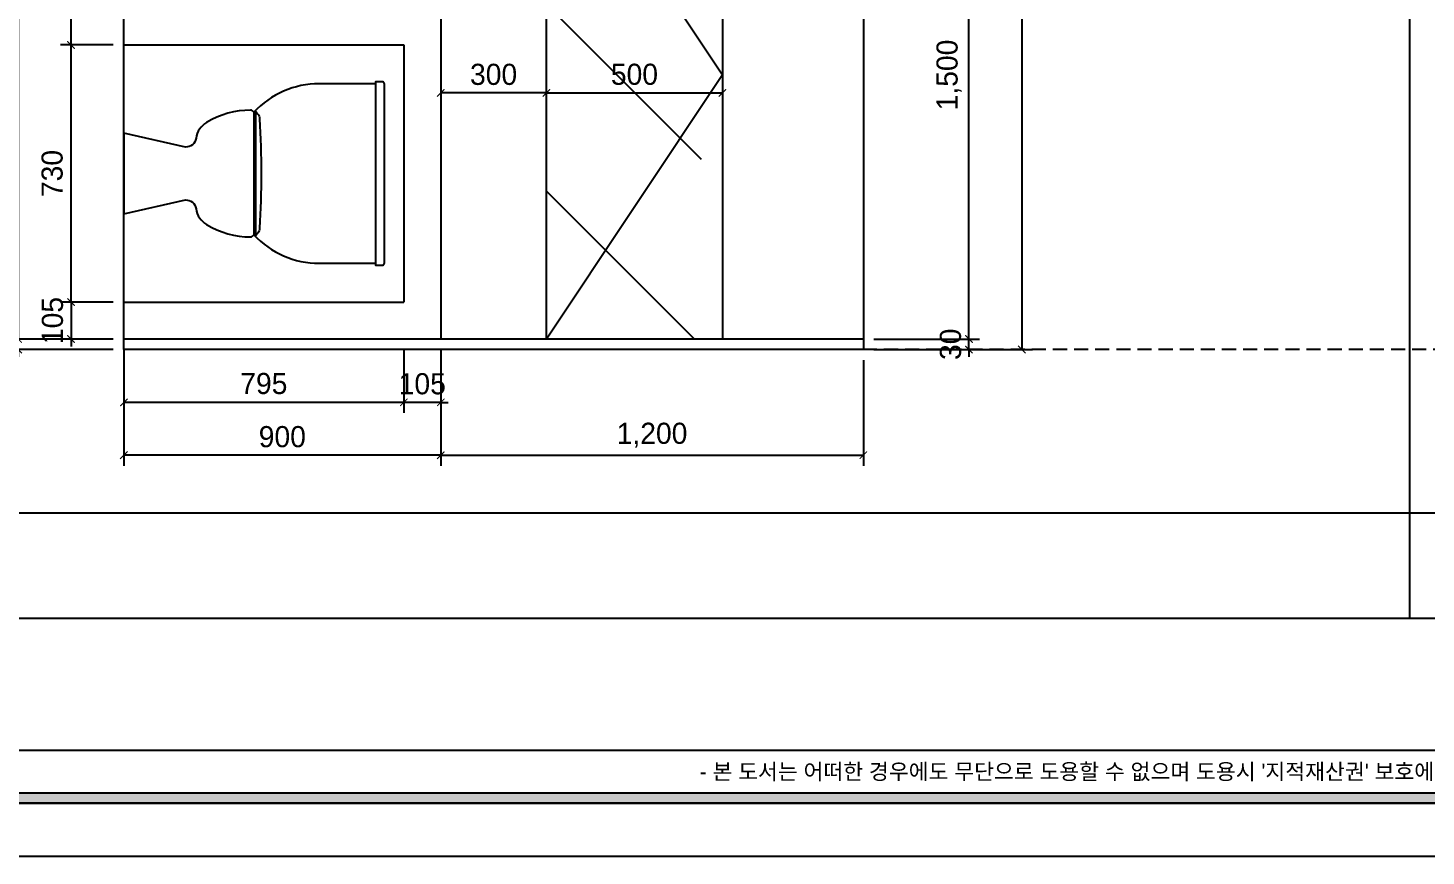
# Model space of a CAD drawing. Header units: millimetres. Extents: x -551172 to 232469, y -3435 to 261611.
# Drawn here: x 200541 to 204511, y 97854 to 100206 of the extents above; entities that cross this region are included whole.
import ezdxf
from ezdxf.enums import TextEntityAlignment as Align

# ---------------------------------------------------------------- set-up
doc = ezdxf.new("R2010")
doc.units = ezdxf.units.MM
doc.header["$LTSCALE"] = 10
doc.header["$PDMODE"] = 3
doc.linetypes.add('DH-HID2', pattern=[1.2, 0.8, -0.4])
doc.layers.get('DEFPOINTS').update_dxf_attribs({"color": 248})
for name, color, linetype in [('0-SHEET', 7, 'Continuous'), ('02-WAL', 2, 'Continuous'), ('03-WAL NEW', 3, 'Continuous'), ('06-FUR', 6, 'Continuous'), ('07-DIM', 5, 'Continuous'), ('08-HAT', 8, 'Continuous'), ('9.보조선', 5, 'Continuous'), ('CO-BATH', 6, 'Continuous'), ('F-SYM', 7, 'Continuous'), ('FORM(YOURNAME)-11', 1, 'Continuous')]:
    doc.layers.add(name, color=color, linetype=linetype)
doc.styles.add('YOURNAME', font='HY울릉도M.TTF')
doc.styles.add('마감재', font='stylu.ttf')
doc.dimstyles.new('사본 벽치수 Copy of DIM-30', dxfattribs={"dimscale": 30, "dimtxt": 2, "dimasz": 0.7, "dimexe": 1, "dimexo": 1, "dimgap": 0.7, "dimtad": 1, "dimdec": 0, "dimzin": 1, "dimdsep": 46, "dimlunit": 6, "dimtxsty": '마감재', "dimblk": 'ARCHTICK', "dimcen": -0.09, "dimclrd": 256, "dimclre": 256, "dimclrt": 3, "dimadec": 0, "dimazin": 0, "dimtfac": 1, "dimtdec": 0, "dimtix": 1, "dimtmove": 2, "dimatfit": 0, "dimldrblk": 'ARCHTICK', "dimfxl": 1, "dimtolj": 1, "dimtzin": 0, "dimarcsym": 0})

# ---------------------------------------------------------------- blocks, each defined once
blk = doc.blocks.new('FORM-PLAN')
at = {"layer": 'FORM(YOURNAME)-11'}
h = blk.add_hatch(color=256, dxfattribs=at)
h.dxf.hatch_style = 1
h.paths.add_polyline_path([(-71444, 55115), (10556, 55115), (10556, 54915), (-71444, 54915)])
h.paths.add_polyline_path([(-71444, -2085), (10556, -2085), (10556, -2285), (-71444, -2285)])
at = {"layer": 'DEFPOINTS', "color": 158}
blk.add_line((1346, -1285), (-71444, -1285), dxfattribs=at)
for points in [[(-71444, -2285), (10556, -2285), (10556, 55115), (-71444, 55115)], [(-69444, 53115), (-64, 53115), (-64, 1215), (-69444, 1215)]]:
    blk.add_lwpolyline(points, close=True, dxfattribs=at)
at = {"layer": 'FORM(YOURNAME)-11', "color": 250}
blk.add_lwpolyline([(-72444, -3285), (11556, -3285), (11556, 56115), (-72444, 56115)], close=True, dxfattribs=at)
at = {"layer": 'FORM(YOURNAME)-11'}
blk.add_lwpolyline([(-71444, -2085), (10556, -2085), (10556, -2285), (-71444, -2285)], close=True, dxfattribs=at)
at = {"layer": 'FORM(YOURNAME)-11', "color": 1, "style": 'YOURNAME'}
blk.add_text("- 본 도서는 어떠한 경우에도 무단으로 도용할 수 없으며 도용시 '지적재산권' 보호에 관한 법률에 의거, 법적 분쟁이 발생합니다.  또한 본 도서에 관한 모든 저작권은 당사에 있습니다. -", height=300, dxfattribs=at).set_placement((-32990, -1685), align=Align.MIDDLE_CENTER)
at = {"layer": 'FORM(YOURNAME)-11', "color": 3, "style": 'YOURNAME'}
for tag, height, p in [('1', 450, (9905, 18188)), ('2', 450, (9905, 17544)), ('3', 450, (9905, 16257)), ('4', 450, (9905, 14326)), ('5', 515, (9905, 12009)), ('6', 515, (9905, 9757)), ('7', 515, (9905, 7504)), ('8', 515, (9905, 5252)), ('9', 515, (9905, 2999)), ('10', 515, (5655, 811)), ('11', 515, (9905, 747)), ('12', 515, (5655, -1441)), ('13', 515, (9905, -1441))]:
    blk.add_attdef(tag, text='', height=height, dxfattribs=at).set_placement(p, align=Align.MIDDLE_RIGHT)
blk = doc.blocks.new('650X380')
at = {"color": 0, "linetype": 'Continuous'}
for p, q in [((-255, 715), (255, 715)), ((-174.1, 369.1), (174.1, 369.1))]:
    blk.add_line(p, q, dxfattribs=at)
for points in [[(174.1, 369.1, 0.208259), (255, 555), (255, 715), (260, 715), (260, 735, 0.414214), (255, 740), (-255, 740, 0.414214), (-260, 735), (-260, 715), (-255, 715), (-255, 555, 0.208259), (-174.1, 369.1, 0.296046), (-180, 360, 0.137359), (-145, 235, 0.221928), (-100, 205, -0.379164), (-75, 175), (-115, 0), (0, 0), (115, 0), (75, 175, -0.379164), (100, 205, 0.221928), (145, 235, 0.137359), (180, 360, 0.296046)], [(0, 375), (-175, 375, -0.668179), (-175.2, 375.5, -0.034824), (-170, 380, -0.147916), (-155.2, 385.4, -0.01469), (0, 390, -0.01469), (155.2, 385.4, -0.147916), (170, 380, -0.034824), (175.2, 375.5, -0.668179), (175, 375)]]:
    blk.add_lwpolyline(points, format="xyb", close=True, dxfattribs=at)
blk = doc.blocks.new('_ArchTick')
at = {"color": 0, "linetype": 'ByBlock', "const_width": 0.15}
blk.add_lwpolyline([(-0.5, -0.5), (0.5, 0.5)], dxfattribs=at)
blk = doc.blocks.new('*D453')
at = {"layer": '07-DIM', "lineweight": -2, "transparency": 16777216}
for p, q in [((203213.2, 99322.7), (203213.2, 99343.7)), ((202943.2, 99322.7), (203243.2, 99322.7)), ((203213.2, 99292.7), (203213.2, 99322.7)), ((202943.2, 99292.7), (203243.2, 99292.7)), ((203213.2, 99292.7), (203213.2, 99271.7))]:
    blk.add_line(p, q, dxfattribs=at)
at = {"layer": 'DEFPOINTS', "color": 0, "transparency": 16777216}
for p in [(202913.2, 99322.7), (203213.2, 99322.7), (202913.2, 99292.7)]:
    blk.add_point(p, dxfattribs=at)
at = {"layer": '07-DIM', "lineweight": -2, "transparency": 16777216, "xscale": 21, "yscale": 21, "zscale": 21}
for p, rotation in [((203213.2, 99322.7), 270), ((203213.2, 99292.7), 90)]:
    blk.add_blockref('_ArchTick', p, dxfattribs=dict(at, rotation=rotation))
at = {"layer": '07-DIM', "color": 3, "transparency": 16777216, "insert": (203160.9, 99307.7), "char_height": 60, "attachment_point": 5, "rotation": 90, "style": '마감재'}
blk.add_mtext('\\A1;30', dxfattribs=at)
blk = doc.blocks.new('*D454')
at = {"layer": '07-DIM', "lineweight": -2, "transparency": 16777216}
for p, q in [((202943.2, 100822.7), (203243.2, 100822.7)), ((203213.2, 99322.7), (203213.2, 100822.7)), ((202943.2, 99322.7), (203243.2, 99322.7))]:
    blk.add_line(p, q, dxfattribs=at)
at = {"layer": 'DEFPOINTS', "color": 0, "transparency": 16777216}
for p in [(202913.2, 100822.7), (203213.2, 100822.7), (202913.2, 99322.7)]:
    blk.add_point(p, dxfattribs=at)
at = {"layer": '07-DIM', "lineweight": -2, "transparency": 16777216, "xscale": 21, "yscale": 21, "zscale": 21}
for p, rotation in [((203213.2, 100822.7), 90), ((203213.2, 99322.7), 270)]:
    blk.add_blockref('_ArchTick', p, dxfattribs=dict(at, rotation=rotation))
at = {"layer": '07-DIM', "color": 3, "transparency": 16777216, "insert": (203156.5, 100072.7), "char_height": 60, "attachment_point": 5, "rotation": 90, "style": '마감재'}
blk.add_mtext('\\A1;1,500', dxfattribs=at)
blk = doc.blocks.new('*D399')
at = {"layer": '07-DIM', "lineweight": -2, "transparency": 16777216}
for p, q in [((200783.2, 100822.7), (200483.2, 100822.7)), ((200513.2, 100822.7), (200513.2, 99322.7)), ((200783.2, 99322.7), (200483.2, 99322.7))]:
    blk.add_line(p, q, dxfattribs=at)
at = {"layer": 'DEFPOINTS', "color": 0, "transparency": 16777216}
for p in [(200813.2, 100822.7), (200513.2, 99322.7), (200813.2, 99322.7)]:
    blk.add_point(p, dxfattribs=at)
at = {"layer": '07-DIM', "lineweight": -2, "transparency": 16777216, "xscale": 21, "yscale": 21, "zscale": 21}
for p, rotation in [((200513.2, 100822.7), 90), ((200513.2, 99322.7), 270)]:
    blk.add_blockref('_ArchTick', p, dxfattribs=dict(at, rotation=rotation))
at = {"layer": '07-DIM', "color": 3, "transparency": 16777216, "insert": (200456.5, 100072.7), "char_height": 60, "attachment_point": 5, "rotation": 90, "style": '마감재'}
blk.add_mtext('\\A1;1,500', dxfattribs=at)
blk = doc.blocks.new('*D400')
at = {"layer": '07-DIM', "lineweight": -2, "transparency": 16777216}
for p, q in [((200513.2, 99322.7), (200513.2, 99343.7)), ((200783.2, 99322.7), (200483.2, 99322.7)), ((200513.2, 99292.7), (200513.2, 99322.7)), ((200783.2, 99292.7), (200483.2, 99292.7)), ((200513.2, 99292.7), (200513.2, 99271.7))]:
    blk.add_line(p, q, dxfattribs=at)
at = {"layer": 'DEFPOINTS', "color": 0, "transparency": 16777216}
for p in [(200513.2, 99322.7), (200813.2, 99322.7), (200813.2, 99292.7)]:
    blk.add_point(p, dxfattribs=at)
at = {"layer": '07-DIM', "lineweight": -2, "transparency": 16777216, "xscale": 21, "yscale": 21, "zscale": 21}
for p, rotation in [((200513.2, 99322.7), 270), ((200513.2, 99292.7), 90)]:
    blk.add_blockref('_ArchTick', p, dxfattribs=dict(at, rotation=rotation))
at = {"layer": '07-DIM', "color": 3, "transparency": 16777216, "insert": (200460.9, 99307.7), "char_height": 60, "attachment_point": 5, "rotation": 90, "style": '마감재'}
blk.add_mtext('\\A1;30', dxfattribs=at)
blk = doc.blocks.new('*D401')
at = {"layer": '07-DIM', "lineweight": -2, "transparency": 16777216}
for p, q in [((200813.2, 99292.7), (200813.2, 98962.7)), ((201713.2, 99292.7), (201713.2, 98962.7)), ((201713.2, 98992.7), (200813.2, 98992.7))]:
    blk.add_line(p, q, dxfattribs=at)
at = {"layer": 'DEFPOINTS', "color": 0, "transparency": 16777216}
for p in [(200813.2, 99322.7), (201713.2, 99322.7), (200813.2, 98992.7)]:
    blk.add_point(p, dxfattribs=at)
at = {"layer": '07-DIM', "lineweight": -2, "transparency": 16777216, "xscale": 21, "yscale": 21, "zscale": 21, "rotation": 180}
blk.add_blockref('_ArchTick', (200813.2, 98992.7), dxfattribs=at)
at = {"layer": '07-DIM', "lineweight": -2, "transparency": 16777216, "xscale": 21, "yscale": 21, "zscale": 21}
blk.add_blockref('_ArchTick', (201713.2, 98992.7), dxfattribs=at)
at = {"layer": '07-DIM', "color": 3, "transparency": 16777216, "insert": (201263.2, 99044.9), "char_height": 60, "attachment_point": 5, "style": '마감재'}
blk.add_mtext('\\A1;900', dxfattribs=at)
blk = doc.blocks.new('*D364')
at = {"layer": '07-DIM', "lineweight": -2, "transparency": 16777216}
for p, q in [((201713.2, 99262.7), (201713.2, 98962.7)), ((202913.2, 99262.7), (202913.2, 98962.7)), ((201713.2, 98992.7), (202913.2, 98992.7))]:
    blk.add_line(p, q, dxfattribs=at)
at = {"layer": 'DEFPOINTS', "color": 0, "transparency": 16777216}
for p in [(201713.2, 99292.7), (202913.2, 99292.7), (202913.2, 98992.7)]:
    blk.add_point(p, dxfattribs=at)
at = {"layer": '07-DIM', "lineweight": -2, "transparency": 16777216, "xscale": 21, "yscale": 21, "zscale": 21, "rotation": 180}
blk.add_blockref('_ArchTick', (201713.2, 98992.7), dxfattribs=at)
at = {"layer": '07-DIM', "lineweight": -2, "transparency": 16777216, "xscale": 21, "yscale": 21, "zscale": 21}
blk.add_blockref('_ArchTick', (202913.2, 98992.7), dxfattribs=at)
at = {"layer": '07-DIM', "color": 3, "transparency": 16777216, "insert": (202313.2, 99049.3), "char_height": 60, "attachment_point": 5, "style": '마감재'}
blk.add_mtext('\\A1;1,200', dxfattribs=at)
blk = doc.blocks.new('*D402')
at = {"layer": '07-DIM', "lineweight": -2, "transparency": 16777216}
blk.add_line((202013.2, 100021.8), (201713.2, 100021.8), dxfattribs=at)
at = {"layer": 'DEFPOINTS', "color": 0, "transparency": 16777216}
for p in [(201713.2, 100021.8), (201713.2, 100021.8), (202013.2, 100021.8)]:
    blk.add_point(p, dxfattribs=at)
at = {"layer": '07-DIM', "lineweight": -2, "transparency": 16777216, "xscale": 21, "yscale": 21, "zscale": 21, "rotation": 180}
blk.add_blockref('_ArchTick', (201713.2, 100021.8), dxfattribs=at)
at = {"layer": '07-DIM', "lineweight": -2, "transparency": 16777216, "xscale": 21, "yscale": 21, "zscale": 21}
blk.add_blockref('_ArchTick', (202013.2, 100021.8), dxfattribs=at)
at = {"layer": '07-DIM', "color": 3, "transparency": 16777216, "insert": (201863.2, 100074.1), "char_height": 60, "attachment_point": 5, "style": '마감재'}
blk.add_mtext('\\A1;300', dxfattribs=at)
blk = doc.blocks.new('*D365')
at = {"layer": '07-DIM', "lineweight": -2, "transparency": 16777216}
for p, q in [((200813.2, 99292.7), (200813.2, 99112.7)), ((201608.2, 99292.7), (201608.2, 99112.7)), ((201608.2, 99142.7), (200813.2, 99142.7))]:
    blk.add_line(p, q, dxfattribs=at)
at = {"layer": 'DEFPOINTS', "color": 0, "transparency": 16777216}
for p in [(200813.2, 99322.7), (201608.2, 99322.7), (200813.2, 99142.7)]:
    blk.add_point(p, dxfattribs=at)
at = {"layer": '07-DIM', "lineweight": -2, "transparency": 16777216, "xscale": 21, "yscale": 21, "zscale": 21, "rotation": 180}
blk.add_blockref('_ArchTick', (200813.2, 99142.7), dxfattribs=at)
at = {"layer": '07-DIM', "lineweight": -2, "transparency": 16777216, "xscale": 21, "yscale": 21, "zscale": 21}
blk.add_blockref('_ArchTick', (201608.2, 99142.7), dxfattribs=at)
at = {"layer": '07-DIM', "color": 3, "transparency": 16777216, "insert": (201210.7, 99195.9), "char_height": 60, "attachment_point": 5, "style": '마감재'}
blk.add_mtext('\\A1;795', dxfattribs=at)
blk = doc.blocks.new('*D366')
at = {"layer": '07-DIM', "lineweight": -2, "transparency": 16777216}
for p, q in [((201608.2, 99292.7), (201608.2, 99112.7)), ((201713.2, 99292.7), (201713.2, 99112.7)), ((201608.2, 99142.7), (201587.2, 99142.7)), ((201713.2, 99142.7), (201608.2, 99142.7)), ((201713.2, 99142.7), (201734.2, 99142.7))]:
    blk.add_line(p, q, dxfattribs=at)
at = {"layer": 'DEFPOINTS', "color": 0, "transparency": 16777216}
for p in [(201608.2, 99322.7), (201713.2, 99322.7), (201608.2, 99142.7)]:
    blk.add_point(p, dxfattribs=at)
at = {"layer": '07-DIM', "lineweight": -2, "transparency": 16777216, "xscale": 21, "yscale": 21, "zscale": 21}
blk.add_blockref('_ArchTick', (201608.2, 99142.7), dxfattribs=at)
at = {"layer": '07-DIM', "lineweight": -2, "transparency": 16777216, "xscale": 21, "yscale": 21, "zscale": 21, "rotation": 180}
blk.add_blockref('_ArchTick', (201713.2, 99142.7), dxfattribs=at)
at = {"layer": '07-DIM', "color": 3, "transparency": 16777216, "insert": (201660.7, 99195.2), "char_height": 60, "attachment_point": 5, "style": '마감재'}
blk.add_mtext('\\A1;105', dxfattribs=at)
blk = doc.blocks.new('*D403')
at = {"layer": '07-DIM', "lineweight": -2, "transparency": 16777216}
for p, q in [((200783.2, 99427.7), (200633.2, 99427.7)), ((200663.2, 99427.7), (200663.2, 99448.7)), ((200663.2, 99427.7), (200663.2, 99322.7)), ((200783.2, 99322.7), (200633.2, 99322.7)), ((200663.2, 99322.7), (200663.2, 99301.7))]:
    blk.add_line(p, q, dxfattribs=at)
at = {"layer": 'DEFPOINTS', "color": 0, "transparency": 16777216}
for p in [(200813.2, 99427.7), (200663.2, 99322.7), (200813.2, 99322.7)]:
    blk.add_point(p, dxfattribs=at)
at = {"layer": '07-DIM', "lineweight": -2, "transparency": 16777216, "xscale": 21, "yscale": 21, "zscale": 21}
for p, rotation in [((200663.2, 99427.7), 270), ((200663.2, 99322.7), 90)]:
    blk.add_blockref('_ArchTick', p, dxfattribs=dict(at, rotation=rotation))
at = {"layer": '07-DIM', "color": 3, "transparency": 16777216, "insert": (200610.7, 99375.2), "char_height": 60, "attachment_point": 5, "rotation": 90, "style": '마감재'}
blk.add_mtext('\\A1;105', dxfattribs=at)
blk = doc.blocks.new('*D404')
at = {"layer": '07-DIM', "lineweight": -2, "transparency": 16777216}
for p, q in [((200783.2, 100158), (200633.2, 100158)), ((200663.2, 99427.7), (200663.2, 100158)), ((200783.2, 99427.7), (200633.2, 99427.7))]:
    blk.add_line(p, q, dxfattribs=at)
at = {"layer": 'DEFPOINTS', "color": 0, "transparency": 16777216}
for p in [(200663.2, 100158), (200813.2, 100158), (200813.2, 99427.7)]:
    blk.add_point(p, dxfattribs=at)
at = {"layer": '07-DIM', "lineweight": -2, "transparency": 16777216, "xscale": 21, "yscale": 21, "zscale": 21}
for p, rotation in [((200663.2, 100158), 90), ((200663.2, 99427.7), 270)]:
    blk.add_blockref('_ArchTick', p, dxfattribs=dict(at, rotation=rotation))
at = {"layer": '07-DIM', "color": 3, "transparency": 16777216, "insert": (200609.8, 99792.8), "char_height": 60, "attachment_point": 5, "rotation": 90, "style": '마감재'}
blk.add_mtext('\\A1;730', dxfattribs=at)
blk = doc.blocks.new('*D405')
at = {"layer": '07-DIM', "lineweight": -2, "transparency": 16777216}
for p, q in [((200783.2, 100822.7), (200633.2, 100822.7)), ((200663.2, 100158), (200663.2, 100822.7)), ((200783.2, 100158), (200633.2, 100158))]:
    blk.add_line(p, q, dxfattribs=at)
at = {"layer": 'DEFPOINTS', "color": 0, "transparency": 16777216}
for p in [(200663.2, 100822.7), (200813.2, 100822.7), (200813.2, 100158)]:
    blk.add_point(p, dxfattribs=at)
at = {"layer": '07-DIM', "lineweight": -2, "transparency": 16777216, "xscale": 21, "yscale": 21, "zscale": 21}
for p, rotation in [((200663.2, 100822.7), 90), ((200663.2, 100158), 270)]:
    blk.add_blockref('_ArchTick', p, dxfattribs=dict(at, rotation=rotation))
at = {"layer": '07-DIM', "color": 3, "transparency": 16777216, "insert": (200610.9, 100490.3), "char_height": 60, "attachment_point": 5, "rotation": 90, "style": '마감재'}
blk.add_mtext('\\A1;665', dxfattribs=at)
blk = doc.blocks.new('*D410')
at = {"layer": '07-DIM', "lineweight": -2, "transparency": 16777216}
blk.add_line((202013.2, 100021.8), (202513.2, 100021.8), dxfattribs=at)
at = {"layer": 'DEFPOINTS', "color": 0, "transparency": 16777216}
for p in [(202013.2, 100021.8), (202513.2, 100021.8), (202513.2, 100021.8)]:
    blk.add_point(p, dxfattribs=at)
at = {"layer": '07-DIM', "lineweight": -2, "transparency": 16777216, "xscale": 21, "yscale": 21, "zscale": 21, "rotation": 180}
blk.add_blockref('_ArchTick', (202013.2, 100021.8), dxfattribs=at)
at = {"layer": '07-DIM', "lineweight": -2, "transparency": 16777216, "xscale": 21, "yscale": 21, "zscale": 21}
blk.add_blockref('_ArchTick', (202513.2, 100021.8), dxfattribs=at)
at = {"layer": '07-DIM', "color": 3, "transparency": 16777216, "insert": (202263.2, 100074.3), "char_height": 60, "attachment_point": 5, "style": '마감재'}
blk.add_mtext('\\A1;500', dxfattribs=at)
blk = doc.blocks.new('*D421')
at = {"layer": '07-DIM', "lineweight": -2, "transparency": 16777216}
for p, q in [((202943.2, 101791.7), (203393.2, 101791.7)), ((203363.2, 101791.7), (203363.2, 99292.7)), ((202943.2, 99292.7), (203393.2, 99292.7))]:
    blk.add_line(p, q, dxfattribs=at)
at = {"layer": 'DEFPOINTS', "color": 0, "transparency": 16777216}
for p in [(202913.2, 101791.7), (202913.2, 99292.7), (203363.2, 99292.7)]:
    blk.add_point(p, dxfattribs=at)
at = {"layer": '07-DIM', "lineweight": -2, "transparency": 16777216, "xscale": 21, "yscale": 21, "zscale": 21}
for p, rotation in [((203363.2, 101791.7), 90), ((203363.2, 99292.7), 270)]:
    blk.add_blockref('_ArchTick', p, dxfattribs=dict(at, rotation=rotation))
at = {"layer": '07-DIM', "color": 3, "transparency": 16777216, "insert": (203306.8, 100542.2), "char_height": 60, "attachment_point": 5, "rotation": 90, "style": '마감재'}
blk.add_mtext('\\A1;2,499', dxfattribs=at)

msp = doc.modelspace()

# ---------------------------------------------------------------- hatches: boundary and pattern name
at = {"layer": '08-HAT'}
h = msp.add_hatch(dxfattribs=at)
h.set_pattern_fill('ANSI36', color=256, scale=3000, angle=270)
h.set_pattern_definition([(315, (149021.85, 162809.48), (729.2039, -198.8738), [937.5, -187.5, 0, -187.5])])
h.paths.add_polyline_path([(202513.2, 100822.7), (202513.2, 99322.7), (202013.2, 99322.7), (202013.2, 100822.7)])

# ---------------------------------------------------------------- linework, layer by layer
at = {"layer": '0-SHEET'}
for p, q in [((204464.9, 98528.9), (204464.9, 106313.9)), ((199261.4, 98828.9), (209668.4, 98828.9))]:
    msp.add_line(p, q, dxfattribs=at)
at = {"layer": '02-WAL'}
msp.add_lwpolyline([(202913.2, 101791.7), (202913.2, 99292.7), (200813.2, 99292.7), (200813.2, 101791.7)], close=True, dxfattribs=at)
at = {"layer": '03-WAL NEW'}
for p, q in [((201713.2, 100822.7), (201713.2, 99322.7)), ((200813.2, 100158), (201608.2, 100158)), ((201608.2, 100158), (201608.2, 99427.7)), ((200813.2, 99427.7), (201608.2, 99427.7))]:
    msp.add_line(p, q, dxfattribs=at)
at = {"layer": '06-FUR'}
msp.add_lwpolyline([(202513.2, 100822.7), (202513.2, 99322.7), (202013.2, 99322.7), (202013.2, 100822.7)], close=True, dxfattribs=at)
at = {"layer": '06-FUR', "color": 1}
msp.add_lwpolyline([(202013.2, 100822.7), (202513.2, 100072.7), (202013.2, 99322.7)], dxfattribs=at)
at = {"layer": '9.보조선'}
msp.add_line((202913.2, 99322.7), (200813.2, 99322.7), dxfattribs=at)
at = {"layer": 'CO-BATH', "color": 251, "linetype": 'DH-HID2', "ltscale": 5}
msp.add_line((206011.7, 99292.7), (202913.2, 99292.7), dxfattribs=at)

# ---------------------------------------------------------------- block references
at = {"layer": '06-FUR', "rotation": 270}
msp.add_blockref('650X380', (200813.2, 99792.8), dxfattribs=at)
at = {"layer": 'F-SYM', "xscale": 0.15, "yscale": 0.15, "zscale": 0.15}
msp.add_blockref('FORM-PLAN', (209678.1, 98346.7), dxfattribs=at)

# ---------------------------------------------------------------- dimensions: what is measured, and where the dimension line sits
at = {"layer": '07-DIM'}
for base, p1, p2, picture, middle in [((203363.2, 99292.7), (202913.2, 101791.7), (202913.2, 99292.7), '*D421', (203306.8, 100542.2)), ((200513.2, 99322.7), (200813.2, 100822.7), (200813.2, 99322.7), '*D399', (200456.5, 100072.7)), ((200663.2, 100822.7), (200813.2, 100158), (200813.2, 100822.7), '*D405', (200610.9, 100490.3)), ((203213.2, 100822.7), (202913.2, 99322.7), (202913.2, 100822.7), '*D454', (203156.5, 100072.7)), ((200663.2, 100158), (200813.2, 99427.7), (200813.2, 100158), '*D404', (200609.8, 99792.8)), ((200663.2, 99322.7), (200813.2, 99427.7), (200813.2, 99322.7), '*D403', (200610.7, 99375.2)), ((200513.2, 99322.7), (200813.2, 99292.7), (200813.2, 99322.7), '*D400', (200460.9, 99307.7)), ((203213.2, 99322.7), (202913.2, 99292.7), (202913.2, 99322.7), '*D453', (203160.9, 99307.7))]:
    dim = msp.add_linear_dim(base=base, p1=p1, p2=p2, angle=90, dimstyle='사본 벽치수 Copy of DIM-30', override={"dimfxl": 1.25}, dxfattribs=at)
    dim.commit()
    dim.dimension.update_dxf_attribs({"geometry": picture, "text_midpoint": middle})
for base, p1, p2, picture, middle in [((201713.2, 100021.8), (202013.2, 100021.8), (201713.2, 100021.8), '*D402', (201863.2, 100074.1)), ((202513.2, 100021.8), (202013.2, 100021.8), (202513.2, 100021.8), '*D410', (202263.2, 100074.3)), ((200813.2, 98992.7), (201713.2, 99322.7), (200813.2, 99322.7), '*D401', (201263.2, 99044.9)), ((200813.2, 99142.7), (201608.2, 99322.7), (200813.2, 99322.7), '*D365', (201210.7, 99195.9)), ((201608.2, 99142.7), (201713.2, 99322.7), (201608.2, 99322.7), '*D366', (201660.7, 99195.2)), ((202913.2, 98992.7), (201713.2, 99292.7), (202913.2, 99292.7), '*D364', (202313.2, 99049.3))]:
    dim = msp.add_linear_dim(base=base, p1=p1, p2=p2, dimstyle='사본 벽치수 Copy of DIM-30', override={"dimfxl": 1.25}, dxfattribs=at)
    dim.commit()
    dim.dimension.update_dxf_attribs({"geometry": picture, "text_midpoint": middle})

doc.saveas('drawing.dxf')
